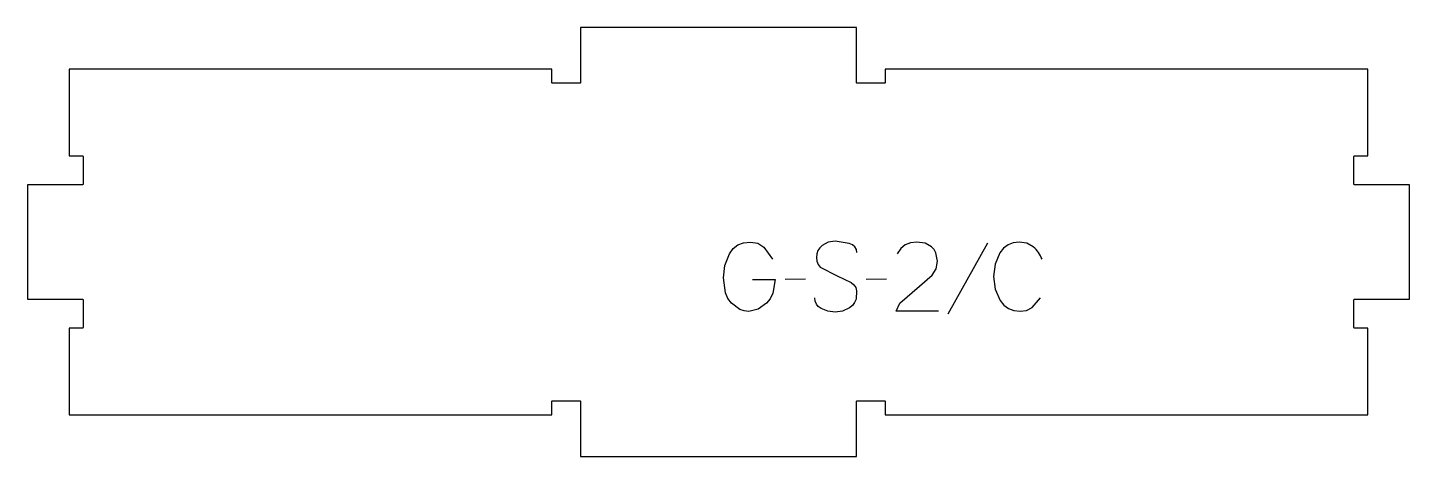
# Model space of a CAD drawing. Header units: millimetres. Extents: x -299 to 299, y -93 to 93.
import ezdxf

# ---------------------------------------------------------------- set-up
doc = ezdxf.new("R2010")
doc.units = ezdxf.units.MM
doc.layers.add('1_ANYTOOL_1MMDEEP_LABELS_S', color=2, linetype='Continuous', true_color=0xffff00)
doc.layers.add('4_ANYTOOL_CUTTHROUGH_OUTSI', color=5, linetype='Continuous', true_color=0x0000ff)

msp = doc.modelspace()

# ---------------------------------------------------------------- linework, layer by layer
at = {"layer": '1_ANYTOOL_1MMDEEP_LABELS_S'}
for p, q in [((116.53, -0.47), (99.34, -31.24)), ((37.67, -16.11), (28.89, -16.2)), ((72.73, -16.11), (63.94, -16.2))]:
    msp.add_line(p, q, dxfattribs=at)
for points in [[(59.91, -4.59), (59.71, -3.2), (59.09, -2.07), (58.06, -1.2), (56.61, -0.6), (50.53, 0.34), (47.56, -0.12), (44.91, -1.5), (43.83, -2.5), (43.05, -3.7), (42.58, -5.09), (42.43, -6.69), (42.61, -8.3), (43.14, -9.69), (44.02, -10.83), (51.43, -14.57), (57.47, -17.49), (58.63, -18.47), (59.42, -19.7), (59.83, -21.19), (59.56, -24.68), (58.93, -26.19), (57.98, -27.46), (56.7, -28.5), (53.71, -29.86), (50.49, -30.34), (47.33, -29.98), (44.44, -28.8), (43.24, -27.91), (42.39, -26.84), (41.87, -25.58), (41.7, -24.13)], [(14.79, -16.2), (24.56, -16.24), (23.54, -22.17), (22.4, -24.53), (20.83, -26.49), (17.15, -29.13), (13.16, -30.04), (11.12, -29.84), (9.18, -29.19), (5.57, -26.53), (4.07, -24.51), (3, -22), (2.14, -15.51), (2.81, -10.18), (4.8, -5.06), (6.38, -2.84), (8.41, -1.26), (10.9, -0.32), (13.84, 0), (17.1, -0.57), (19.67, -2.27), (23.36, -7.41)], [(95.31, -29.96), (77.01, -29.91), (78.58, -26.54), (87.04, -19.07), (92.49, -14.36), (94.25, -11.58), (94.84, -8.23), (94.21, -4.68), (93.42, -3.27), (92.31, -2.1), (89.45, -0.53), (85.93, 0), (83.18, -0.32), (80.85, -1.28), (78.94, -2.87), (77.44, -5.1)]]:
    msp.add_lwpolyline(points, dxfattribs=at)
msp.add_lwpolyline([(140.14, -7.5, 0.131103), (136.37, -2.14), (133.61, -0.54), (130.29, 0), (127.69, -0.29), (125.43, -1.18), (123.51, -2.65), (121.93, -4.71), (119.84, -9.62), (119.14, -15), (119.85, -20.39), (121.97, -25.33), (123.59, -27.37), (125.57, -28.83), (127.92, -29.71), (130.63, -30), (133.48, -29.59), (135.86, -28.37), (139.46, -24.17)], format="xyb", dxfattribs=at)
at = {"layer": '4_ANYTOOL_CUTTHROUGH_OUTSI'}
msp.add_lwpolyline([(72.25, -74.75), (281.25, -74.75), (281.25, -37.25), (275.5, -37.25, -0.414214), (275.25, -37), (275.25, -25, -0.414214), (275.5, -24.75), (299.25, -24.75), (299.25, 24.75), (275.5, 24.75, -0.414214), (275.25, 25), (275.25, 37, -0.414214), (275.5, 37.25), (281.25, 37.25), (281.25, 74.75), (72.25, 74.75), (72.25, 69, -0.414214), (72, 68.75), (60, 68.75, -0.414214), (59.75, 69), (59.75, 92.75), (-59.75, 92.75), (-59.75, 69, -0.414214), (-60, 68.75), (-72, 68.75, -0.414214), (-72.25, 69), (-72.25, 74.75), (-281.25, 74.75), (-281.25, 37.25), (-275.5, 37.25, -0.414214), (-275.25, 37), (-275.25, 25, -0.414214), (-275.5, 24.75), (-299.25, 24.75), (-299.25, -24.75), (-275.5, -24.75, -0.414214), (-275.25, -25), (-275.25, -37, -0.414214), (-275.5, -37.25), (-281.25, -37.25), (-281.25, -74.75), (-72.25, -74.75), (-72.25, -69, -0.414214), (-72, -68.75), (-60, -68.75, -0.414214), (-59.75, -69), (-59.75, -92.75), (59.75, -92.75), (59.75, -69, -0.414214), (60, -68.75), (72, -68.75, -0.414214), (72.25, -69)], format="xyb", close=True, dxfattribs=at)

doc.saveas('drawing.dxf')
